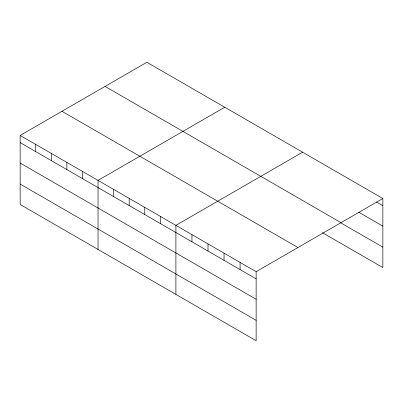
<?xml version="1.0" encoding="UTF-8"?>
<svg xmlns="http://www.w3.org/2000/svg" width="403" height="403" viewBox="0 0 403 403"><rect width="100%" height="100%" fill="white"/><g stroke="black" fill="none" stroke-linecap="round" stroke-linejoin="round"><path stroke-width="0.6" d="M20.15 135.433L256.137 271.677L256.137 340.726L20.15 204.482L20.15 135.433L146.863 62.274L382.85 198.518L382.85 267.567L322.405 232.672M224.738 107.233L98.025 180.393L98.025 249.442M302.613 152.198L175.899 225.353L175.899 294.402M256.137 271.677L382.85 198.518M376.432 201.999L382.85 205.701M358.781 212.225L382.85 226.118M105.047 86.413L341.034 222.663M340.59 222.758L382.85 247.155M61.966 111.288L297.953 247.533M20.15 142.617L256.137 278.861M20.15 163.034L256.137 299.278M20.15 184.065L256.137 320.309M240.087 262.413L240.087 269.597M224.043 253.144L224.043 260.333M207.993 243.88L207.993 251.069M191.949 234.617L191.949 241.8M160.323 216.361L160.323 223.544M144.753 207.369L144.753 214.552M129.177 198.377L129.177 205.56M113.601 189.385L113.601 196.568M82.449 171.401L82.449 178.584M66.873 162.409L66.873 169.592M51.302 153.417L51.302 160.601M35.726 144.425L35.726 151.609"/></g></svg>
